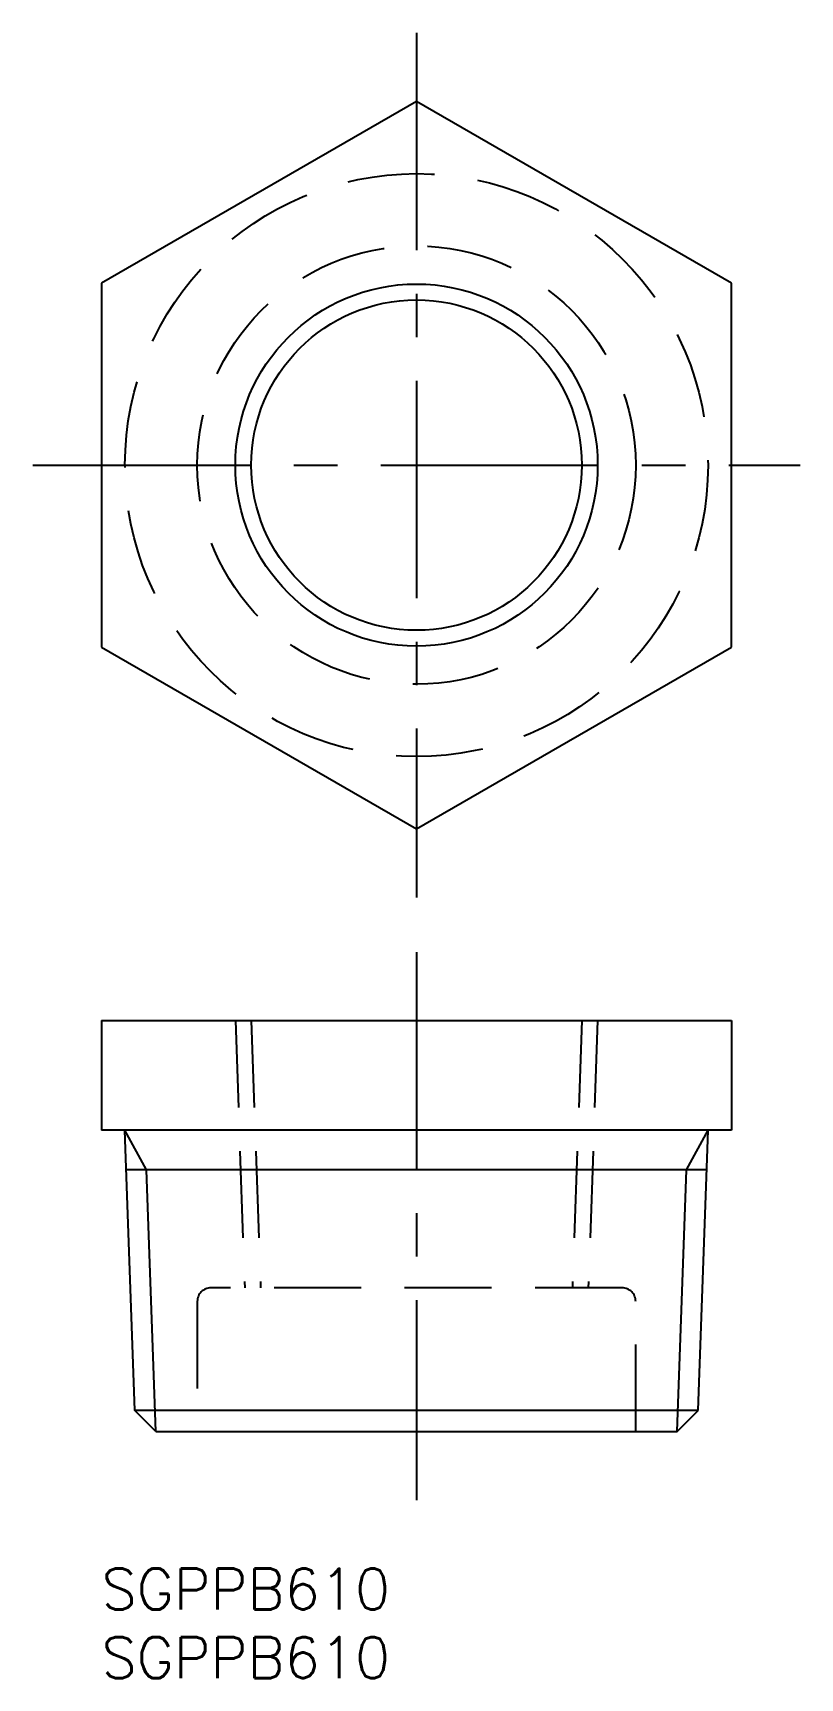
# Model space of a CAD drawing. Extents: x -5 to 51, y -8 to 112.
import ezdxf

# ---------------------------------------------------------------- set-up
doc = ezdxf.new("R2010")
doc.units = 0
doc.header["$LTSCALE"] = 0.5
doc.linetypes.add('CENTER', pattern=[50.8, 31.75, -6.35, 6.35, -6.35])
doc.linetypes.add('DASHED', pattern=[19.05, 12.7, -6.35])
for name, color, linetype in [('MSM_CENTER', 1, 'CENTER'), ('MSM_CONTINUOUS', 7, 'CONTINUOUS'), ('MSM_DASHED', 4, 'DASHED'), ('MSM_NARROW', 5, 'CONTINUOUS'), ('MSM_PART_NUMBER', 7, 'CONTINUOUS')]:
    doc.layers.add(name, color=color, linetype=linetype)
doc.styles.get("Standard").update_dxf_attribs({"font": 'txt.shx', "height": 3, "bigfont": 'bigfont.shx'})

# ---------------------------------------------------------------- blocks, each defined once
blk = doc.blocks.new('*U4')
at = {"layer": 'MSM_PART_NUMBER'}
blk.add_text('SGPPB610', height=3, dxfattribs=at).set_placement((0, -3))
blk = doc.blocks.new('*U5')
at = {"layer": 'MSM_PART_NUMBER'}
blk.add_text('SGPPB610', height=3, dxfattribs=at).set_placement((0, -8))

msp = doc.modelspace()

# ---------------------------------------------------------------- linework, layer by layer
at = {"layer": 'MSM_CENTER'}
for p, q in [((23, 112.12), (23, 49)), ((-5, 80.56), (51, 80.56)), ((23, 45), (23, 5))]:
    msp.add_line(p, q, dxfattribs=at)
at = {"layer": 'MSM_CONTINUOUS'}
for p, q in [((23, 107.12), (0, 93.84)), ((46, 93.84), (23, 107.12)), ((0, 93.84), (0, 67.28)), ((46, 67.28), (46, 93.84)), ((0, 67.28), (23, 54)), ((23, 54), (46, 67.28)), ((0, 40), (46, 40)), ((0, 40), (0, 32)), ((23, 40), (23, 32)), ((46, 40), (46, 32)), ((46, 32), (0, 32)), ((2.43, 11.53), (1.72, 32)), ((43.57, 11.53), (44.28, 32)), ((44.18, 29.1), (1.82, 29.1)), ((43.57, 11.53), (2.43, 11.53)), ((3.97, 10), (2.43, 11.53)), ((42.03, 10), (43.57, 11.53)), ((3.97, 10), (42.03, 10))]:
    msp.add_line(p, q, dxfattribs=at)
msp.add_circle((23, 80.56), 12.06, dxfattribs=at)
at = {"layer": 'MSM_DASHED'}
for p, q in [((9.78, 40), (10.46, 20.5)), ((10.94, 40), (11.62, 20.5)), ((35.06, 40), (34.38, 20.5)), ((36.22, 40), (35.54, 20.5)), ((38, 20.5), (8, 20.5)), ((7, 19.5), (7, 10)), ((39, 10), (39, 19.5))]:
    msp.add_line(p, q, dxfattribs=at)
for radius in [21.28, 16]:
    msp.add_circle((23, 80.56), radius, dxfattribs=at)
for centre, start, end in [((8, 19.5), 90, 180), ((38, 19.5), 360, 90)]:
    msp.add_arc(centre, 1, start, end, dxfattribs=at)
at = {"layer": 'MSM_NARROW'}
for p, q in [((3.3, 29.1), (1.72, 32)), ((42.7, 29.1), (44.28, 32)), ((3.97, 10), (3.3, 29.1)), ((42.03, 10), (42.7, 29.1))]:
    msp.add_line(p, q, dxfattribs=at)
msp.add_circle((23, 80.56), 13.22, dxfattribs=at)

# ---------------------------------------------------------------- block references
at = {"layer": 'MSM_CONTINUOUS'}
for name in ['*U4', '*U5']:
    msp.add_blockref(name, (0, 0), dxfattribs=at)

doc.saveas('drawing.dxf')
